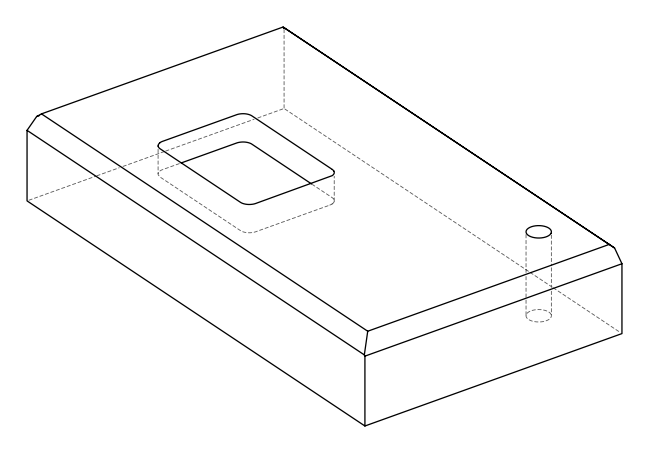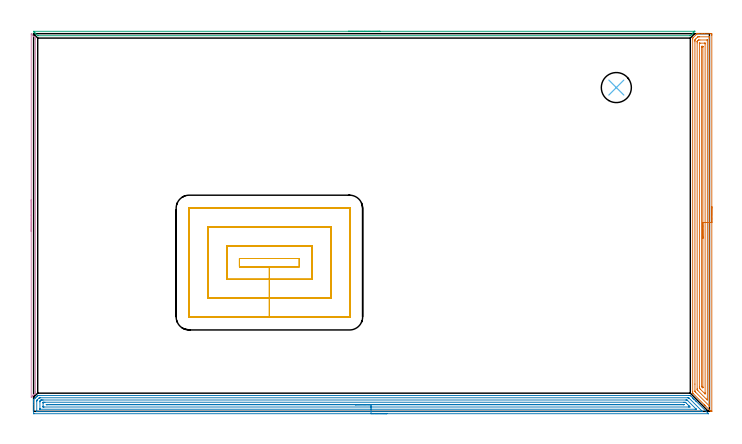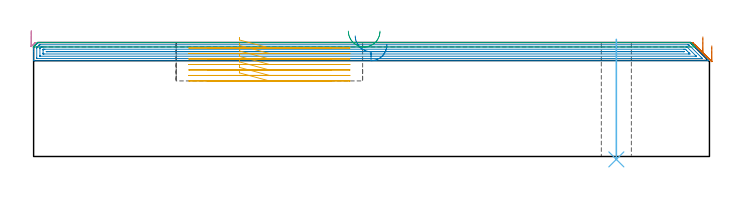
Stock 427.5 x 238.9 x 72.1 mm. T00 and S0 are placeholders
(PLAN: 6 operations, 2 tool changes, 45 min)
(1 AREA_MILL | FG_CHAMFER_SURFACE | UGT0205_001 | 9.53 min | 17489 mm3)
(2 AREA_MILL_1 | FG_CHAMFER_SURFACE_1 | UGT0205_001 | 17 min | 27720 mm3)
(3 AREA_MILL_2 | FG_CHAMFER_SURFACE_2 | UGT0205_001 | 3.49 min | 1618 mm3)
(4 AREA_MILL_3 | FG_CHAMFER_SURFACE_3 | UGT0205_001 | 1.98 min | 773 mm3)
(5 MILL_RECTANGULAR_POCKET | POCKET_RECTANGULAR_STRAIGHT | UGT0201_008 | Follow Part, ap 4, ae 75% | 12.73 min | 242755 mm3)
(6 INDEXABLE_INSERT_DRILL_THROUGH_HOLE_FROM_SOLID | STEP1HOLE | NXT0302_009 | 0.31 min | 20393 mm3)
(TOOL UGT0205_001 | Chamfer Mill 20 x 3 x 45 deg. | D20 FL50 Z2)
(TOOL UGT0201_008 | End Mill 16 mm | D16 FL32 Z4)
(TOOL NXT0302_009 | Index. Insert Drill 19mm [880-D1900L25-05] | D19 PA176 FL95 Z2)
(OP 1 AREA_MILL)
G17 G21 G94 G90
T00 M6
G54
G17 G0 G90 X429. Y129.45 S1061 M3
G43 Z82.1 H0
Z70.
G94 G1 Y129.412 Z69.128 F250.
Y129.298 Z68.263
Y129.109 Z67.412
Y128.847 Z66.58
Y128.513 Z65.774
Y128.11 Z65.
Y127.642 Z64.264
Y127.11 Z63.572
Y126.521 Z62.929
Y125.878 Z62.339
Y125.186 Z61.808
Y124.45 Z61.34
Y123.676 Z60.937
Y122.87 Z60.603
Y122.038 Z60.341
Y121.186 Z60.152
Y120.322 Z60.038
Y119.45 Z60.
Y0.173
X428.997 Y0.085 Z60.003
X428.992 Y0. Z60.006
X428.436 Z60.562
X428.419 Y0.002 Z60.579
X428.404 Y0.007 Z60.594
X428.375 Y0.024 Z60.623
X428.2 Y0.198 Z60.796
X428.077 Y0.322 Z60.921
X427.818 Y0.582 Z61.182
X424.846 Y3.553 Z64.151
X424.802 Y3.598 Z64.197
X424.603 Y3.797 Z64.396
X424.554 Y3.844 Z64.443
X424.504 Y3.896 Z64.495
X424.317 Y4.083 Z64.682
X424.263 Y4.136 Z64.734
X424.206 Y4.193 Z64.792
X417.059 Y11.341 Z71.941
X416.904 Y11.494 Z72.09
X416.9 Y12.235 Z72.1
Y235.6
X416.907 Y236.1 Z72.093
X416.921 Y236.118 Z72.079
X417.262 Y236.462 Z71.738
X419.377 Y238.578 Z69.621
X419.45 Y238.652 Z69.547
X419.648 Y238.848 Z69.352
X419.677 Y238.876 Z69.323
X419.709 Y238.899 Z69.289
X419.887 Y238.9 Z69.111
X419.958 Z69.041
X420.762 Z68.232
X422.851 Z66.146
X424.263 Z64.733
X428.37 Z60.628
X428.638 Y238.896 Z60.359
X428.993 Y238.89 Z60.005
X428.997 Y238.647 Z60.002
X428.999 Y238.28 Z60.001
X429. Y237.911 Z60.
Y119.45
X427.586 Z61.414
Y4.193
X427.583 Y3.484 Z61.417
X427.579 Y3.3 Z61.421
X427.576 Y3.281 Z61.424
X427.574 Y3.282 Z61.426
X427.551 Y3.3 Z61.449
X418.616 Y12.235 Z70.384
X418.481 Y12.375 Z70.519
X418.373 Y12.489 Z70.627
X418.321 Y12.551 Z70.679
X418.32 Y12.592 Z70.68
X418.315 Y12.946 Z70.685
X418.314 Y17.247 Z70.686
Y233.813
X418.315 Y234.525 Z70.685
X418.317 Y234.707 Z70.683
X418.321 Y235.058 Z70.679
X418.494 Y235.236 Z70.506
X418.85 Y235.6 Z70.15
X419.816 Y236.566 Z69.184
X419.887 Y236.636 Z69.113
X420.136 Y236.874 Z68.864
X420.373 Y236.891 Z68.627
X420.762 Y236.897 Z68.238
X421.24 Y236.9 Z67.76
X427.366 Y236.899 Z61.634
X427.529 Y236.893 Z61.471
X427.56 Y236.89 Z61.44
X427.579 Y236.881 Z61.421
X427.581 Y236.845 Z61.419
X427.584 Y236.676 Z61.416
X427.585 Y236.493 Z61.415
X427.586 Y235.781 Z61.414
Y119.45
X426.172 Z62.828
X426.171 Y7.606 Z62.829
X426.168 Y7.443 Z62.832
X426.162 Y7.149 Z62.838
X426.013 Y7.293 Z62.987
X425.532 Y7.767 Z63.468
X420.172 Y13.128 Z68.828
X419.887 Y13.417 Z69.113
X419.744 Y13.567 Z69.256
X419.734 Y13.86 Z69.266
X419.73 Y14.021 Z69.27
X419.729 Y14.183 Z69.271
Y233.082
X419.73 Y233.813 Z69.27
X419.732 Y233.971 Z69.268
X419.735 Y234.024 Z69.265
X419.767 Y234.06 Z69.233
X419.887 Y234.186 Z69.113
X420.144 Y234.444 Z68.856
X420.409 Y234.707 Z68.591
X420.592 Y234.881 Z68.408
X420.762 Y234.89 Z68.238
X421.449 Y234.899 Z67.551
X426.013 Y234.9 Z62.987
X426.076 Y234.898 Z62.924
X426.126 Y234.895 Z62.874
X426.156 Y234.891 Z62.844
X426.165 Y234.866 Z62.835
X426.169 Y234.707 Z62.831
X426.171 Y234.545 Z62.829
X426.172 Y119.45 Z62.828
X424.757 Z64.243
Y11.73
X424.755 Y11.341 Z64.245
X424.752 Y11.06 Z64.248
X424.751 Y11.011 Z64.249
X424.648 Y11.109 Z64.352
X424.409 Y11.341 Z64.592
X421.637 Y14.112 Z67.363
X421.244 Y14.517 Z67.756
X421.15 Y14.617 Z67.85
X421.147 Y14.747 Z67.853
X421.145 Y14.915 Z67.855
X421.143 Y15.42 Z67.857
Y15.808
Y232.7
X421.145 Y232.834 Z67.855
X421.147 Y232.876 Z67.853
X421.15 Y232.89 Z67.85
X421.157 Y232.893 Z67.843
X421.21 Y232.896 Z67.79
X421.637 Y232.9 Z67.363
X424.282 Z64.718
X424.687 Y232.894 Z64.313
X424.736 Y232.89 Z64.264
X424.751 Y232.886 Z64.249
X424.753 Y232.871 Z64.247
X424.756 Y232.813 Z64.244
X424.757 Y232.758 Z64.243
Y232.415
Y119.45
X423.343 Z65.657
Y15.854
X423.342 Y15.006 Z65.658
X423.34 Y14.963 Z65.66
X423.336 Y14.915 Z65.664
X423.315 Y14.894 Z65.685
X423.288 Y14.915 Z65.712
X422.894 Y15.306 Z66.106
X422.838 Y15.364 Z66.162
X422.722 Y15.488 Z66.278
X422.564 Y15.668 Z66.436
X422.559 Y15.761 Z66.441
X422.557 Y15.808 Z66.443
Y230.239
X422.559 Y230.641 Z66.441
X422.562 Y230.841 Z66.438
X422.564 Y230.884 Z66.436
X422.582 Y230.89 Z66.418
X422.627 Y230.894 Z66.373
X422.742 Y230.899 Z66.258
X423.239 Y230.898 Z65.761
X423.29 Y230.895 Z65.71
X423.325 Y230.89 Z65.675
X423.337 Y230.885 Z65.663
X423.338 Y230.868 Z65.662
X423.341 Y230.674 Z65.659
X423.343 Y230.285 Z65.657
Y119.45
Y118.578 Z65.695
Y117.714 Z65.809
Y116.862 Z65.998
Y116.03 Z66.26
Y115.224 Z66.594
Y114.45 Z66.997
Y113.714 Z67.465
Y113.022 Z67.996
Y112.379 Z68.586
Y111.79 Z69.229
Y111.258 Z69.921
Y110.79 Z70.657
Y110.387 Z71.431
Y110.053 Z72.237
Y109.791 Z73.069
Y109.602 Z73.92
Y109.488 Z74.785
Y109.45 Z75.657
G0 Z82.1
M5
M2
(OP 2 AREA_MILL_1)
G17 G21 G94 G90
T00 M6
G54
G17 G0 G90 X223.45 Y-1.5 S1061 M3
G43 Z82.1 H0
Z70.6
G94 G1 X223.412 Z69.728 F250.
X223.298 Z68.864
X223.109 Z68.012
X222.847 Z67.18
X222.513 Z66.374
X222.11 Z65.6
X221.642 Z64.864
X221.11 Z64.172
X220.521 Z63.529
X219.878 Z62.94
X219.186 Z62.408
X218.45 Z61.94
X217.676 Z61.537
X216.87 Z61.203
X216.038 Z60.941
X215.187 Z60.752
X214.322 Z60.638
X213.45 Z60.6
X0.63
X0.024 Y-1.499 Z60.599
X0.002 Y-1.497 Z60.601
X0.001 Y-1.496
X0. Y-1.461 Z60.637
Y4.25 Z66.345
Y5.653 Z67.75
Y6.014 Z68.109
Y6.735 Z68.835
Y7.337 Z69.436
Y7.377 Z69.477
X0.003 Y7.403 Z69.502
X0.965 Y8.366 Z70.464
X1.077 Y8.479 Z70.575
X1.431 Y8.831 Z70.93
X1.61 Y9.01 Z71.11
X2.139 Y9.542 Z71.636
X2.306 Y9.707 Z71.804
X2.418 Y9.819 Z71.917
X2.581 Y9.983 Z72.077
X2.598 Y10. Z72.093
X2.604 Y10.003 Z72.096
X3.313 Y10. Z72.1
X414.645
X415.397 Y10.002 Z72.097
X415.402 Y9.999 Z72.095
X415.735 Y9.666 Z71.763
X416.742 Y8.66 Z70.756
X416.881 Y8.52 Z70.618
X417.041 Y8.361 Z70.458
X417.183 Y8.219 Z70.314
X417.328 Y8.073 Z70.171
X417.476 Y7.926 Z70.023
X417.624 Y7.778 Z69.873
X417.775 Y7.626 Z69.724
X417.911 Y7.491 Z69.588
X418.066 Y7.337 Z69.432
X418.554 Y6.846 Z68.946
X418.818 Y6.582 Z68.681
X418.947 Y6.455 Z68.551
X419.306 Y6.094 Z68.194
X426.443 Y-1.042 Z61.055
X426.831 Y-1.431 Z60.668
X426.866 Y-1.466 Z60.633
X426.881 Y-1.483 Z60.617
X426.886 Y-1.492 Z60.607
X426.876 Y-1.498 Z60.602
X426.866 Y-1.5 Z60.6
X213.45
Y-0.086 Z62.014
X2.418 Y-0.085 Z62.015
X2.342
X2.034 Y-0.079 Z62.021
X2.009 Y-0.074 Z62.026
X2.005 Y-0.05 Z62.05
X2.002 Y-0.015 Z62.085
X2.001 Y0.019 Z62.119
X2. Y0.253 Z62.353
X2.001 Y6.425 Z68.525
X2.008 Y6.896 Z68.996
X2.01 Y6.945 Z69.045
X2.045 Y6.987 Z69.087
X2.104 Y7.051 Z69.151
X2.181 Y7.13 Z69.23
X3.313 Y8.262 Z70.362
X3.516 Y8.46 Z70.56
X3.618 Y8.557 Z70.657
X3.648 Y8.579 Z70.679
X3.695 Y8.581 Z70.681
X3.797 Y8.583 Z70.683
X4.207 Y8.586 Z70.686
X4.282
X413.826
X414.236 Y8.583 Z70.683
X414.337 Y8.581 Z70.681
X414.358 Y8.579 Z70.679
X414.396 Y8.546 Z70.646
X414.464 Y8.483 Z70.583
X414.645 Y8.304 Z70.404
X422.227 Y0.722 Z62.822
X422.693 Y0.253 Z62.353
X422.921 Y0.017 Z62.117
X422.99 Y-0.079 Z62.021
X422.693 Y-0.084 Z62.016
X422.618 Y-0.085 Z62.015
X213.45 Y-0.086 Z62.014
Y1.328 Z63.428
X4.207 Y1.329 Z63.429
X4.114 Y1.33 Z63.43
X4.04 Y1.333 Z63.433
X4.021 Y1.335 Z63.435
X4.01 Y1.345 Z63.445
X4.007 Y1.4 Z63.5
X4.002 Y1.604 Z63.704
X4. Y1.808 Z63.908
X4.001 Y6.014 Z68.114
X4.003 Y6.215 Z68.315
X4.01 Y6.421 Z68.521
X4.025 Y6.514 Z68.614
X4.072 Y6.565 Z68.665
X4.207 Y6.707 Z68.807
X4.302 Y6.802 Z68.902
X4.397 Y6.896 Z68.996
X4.634 Y7.125 Z69.225
X4.67 Y7.159 Z69.259
X4.729 Y7.164 Z69.264
X4.825 Y7.168 Z69.268
X5.101 Y7.17 Z69.27
X5.716 Y7.171 Z69.271
X5.995 Y7.172 Z69.272
X412.578 Y7.171 Z69.271
X412.857 Y7.17 Z69.27
X413.136 Y7.167 Z69.267
X413.318 Y7.165 Z69.265
X413.412 Y7.077 Z69.177
X413.602 Y6.896 Z68.996
X413.751 Y6.749 Z68.849
X418.896 Y1.604 Z63.704
X419.116 Y1.38 Z63.48
X419.153 Y1.336 Z63.436
X419.151 Y1.335 Z63.435
X419.116 Y1.333 Z63.433
X418.501 Y1.329 Z63.429
X213.45 Y1.328 Z63.428
Y2.743 Z64.843
X6.629
X6.14 Y2.745 Z64.845
X6.03 Y2.748 Z64.848
X6.013 Y2.749 Z64.849
X6.009 Y2.767 Z64.867
X6.004 Y2.821 Z64.921
X6.002 Y2.929 Z65.029
X6. Y3.363 Z65.463
Y5.127 Z67.227
X6.002 Y5.571 Z67.671
X6.006 Y5.68 Z67.78
X6.01 Y5.734 Z67.834
X6.015 Y5.751 Z67.851
X6.045 Y5.752 Z67.852
X6.258 Y5.755 Z67.855
X6.889 Y5.757 Z67.857
X7.15
X411.33
X411.963 Y5.753 Z67.853
X412.23 Y5.75 Z67.85
X412.857 Y5.19 Z67.29
X412.917 Y5.132 Z67.232
X413.751 Y4.3 Z66.4
X414.645 Y3.406 Z65.506
X414.682 Y3.368 Z65.468
X415.272 Y2.75 Z64.85
X414.645 Y2.745 Z64.845
X414.385 Y2.743 Z64.843
X213.45
Y4.157 Z66.257
X8.583
X8.395 Y4.159 Z66.259
X8.025 Y4.164 Z66.264
X8.01 Y4.25 Z66.35
Y4.327 Z66.427
X8.301 Y4.337 Z66.437
X8.489 Y4.341 Z66.441
X8.584 Y4.343 Z66.443
X8.678
X411.069 Y4.342 Z66.442
X411.163 Y4.34 Z66.44
X411.224 Y4.336 Z66.436
X411.259 Y4.331 Z66.431
X411.276 Y4.317 Z66.417
X411.345 Y4.25 Z66.35
X411.425 Y4.164 Z66.264
X411.257 Y4.16 Z66.26
X411.162 Y4.158 Z66.258
X213.45 Y4.157 Z66.257
X212.578 Z66.295
X211.714 Z66.409
X210.862 Z66.598
X210.03 Z66.86
X209.224 Z67.194
X208.45 Z67.597
X207.714 Z68.065
X207.022 Z68.596
X206.379 Z69.186
X205.79 Z69.829
X205.259 Z70.521
X204.79 Z71.257
X204.387 Z72.031
X204.053 Z72.837
X203.791 Z73.669
X203.602 Z74.52
X203.488 Z75.385
X203.45 Z76.257
G0 Z82.1
M5
M2
(OP 3 AREA_MILL_2)
G17 G21 G94 G90
T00 M6
G54
G17 G0 G90 X199.104 Y240.4 S1061 M3
G43 Z82.1 H0
Z79.3
G94 G1 X199.142 Z78.428 F250.
X199.256 Z77.563
X199.445 Z76.712
X199.707 Z75.88
X200.041 Z75.074
X200.444 Z74.3
X200.912 Z73.564
X201.443 Z72.872
X202.033 Z72.229
X202.676 Z71.64
X203.368 Z71.108
X204.104 Z70.64
X204.878 Z70.237
X205.684 Z69.903
X206.516 Z69.641
X207.367 Z69.452
X208.232 Z69.338
X209.104 Z69.3
X417.934
X418.184 Y240.397 Z69.302
X418.186 Y240.395 Z69.304
X418.184 Y240.383 Z69.316
X417.97 Y240.17 Z69.53
X417.886 Y240.086 Z69.613
X417.688 Y239.886 Z69.81
X417.104 Y239.304 Z70.396
X416.993 Y239.193 Z70.506
X416.802 Y239. Z70.696
X416.239 Y238.439 Z71.261
X416.1 Y238.3 Z71.399
X415.916 Y238.114 Z71.582
X415.803 Y238.002 Z71.696
X415.506 Y237.706 Z71.993
X415.429 Y237.631 Z72.069
X415.4 Y237.607 Z72.093
X414.91 Y237.6 Z72.1
X2.844
X2.605 Y237.604 Z72.09
X2.554 Y237.646 Z72.05
X2.52 Y237.679 Z72.018
X1.338 Y238.861 Z70.836
X1.198 Y239. Z70.696
X1.058 Y239.141 Z70.557
X0.898 Y239.301 Z70.397
X0.755 Y239.443 Z70.253
X0.611 Y239.587 Z70.11
X0.459 Y239.74 Z69.957
X0.312 Y239.886 Z69.81
X0.165 Y240.034 Z69.664
X0.019 Y240.176 Z69.513
X0.007 Y240.196 Z69.493
X0.001 Y240.212 Z69.477
Y240.354 Z69.339
X0.012 Y240.39 Z69.304
X0.067 Y240.4 Z69.3
X209.104
X209.975 Z69.338
X210.84 Z69.452
X211.692 Z69.641
X212.524 Z69.903
X213.33 Z70.237
X214.104 Z70.64
X214.84 Z71.108
X215.532 Z71.64
X216.175 Z72.229
X216.764 Z72.872
X217.295 Z73.564
X217.764 Z74.3
X218.167 Z75.074
X218.501 Z75.88
X218.763 Z76.712
X218.952 Z77.563
X219.066 Z78.428
X219.104 Z79.3
G0 Z82.1
M5
M2
(OP 4 AREA_MILL_3)
G17 G21 G94 G90
T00 M6
G54
G17 G0 G90 X-1.5 Y113.8 S1061 M3
G43 Z82.1 H0
Z79.5
G94 G1 Y113.838 Z78.628 F250.
Y113.952 Z77.764
Y114.141 Z76.912
Y114.403 Z76.08
Y114.737 Z75.274
Y115.14 Z74.5
Y115.608 Z73.764
Y116.14 Z73.072
Y116.729 Z72.429
Y117.372 Z71.84
Y118.064 Z71.308
Y118.8 Z70.84
Y119.574 Z70.437
Y120.38 Z70.103
Y121.212 Z69.841
Y122.063 Z69.652
Y122.928 Z69.538
Y123.8 Z69.5
Y238.684
X-1.495 Y238.686 Z69.504
X-1.485 Y238.684 Z69.514
X-1.079 Y238.281 Z69.918
X0.679 Y236.521 Z71.678
X0.895 Y236.305 Z71.895
X1.098 Y236.107 Z72.088
X1.1 Y235.41 Z72.1
Y12.19
X1.098 Y11.493 Z72.088
X0.897 Y11.297 Z71.897
X0.005 Y10.404 Z71.003
X-0.442 Y9.958 Z70.557
X-0.888 Y9.511 Z70.11
X-1.335 Y9.065 Z69.664
X-1.493 Y8.919 Z69.506
X-1.5 Y9.084 Z69.5
Y123.8
Y124.672 Z69.538
Y125.536 Z69.652
Y126.388 Z69.841
Y127.22 Z70.103
Y128.026 Z70.437
Y128.8 Z70.84
Y129.536 Z71.308
Y130.228 Z71.84
Y130.871 Z72.429
Y131.46 Z73.072
Y131.991 Z73.764
Y132.46 Z74.5
Y132.863 Z75.274
Y133.197 Z76.08
Y133.459 Z76.912
Y133.648 Z77.764
Y133.762 Z78.628
Y133.8 Z79.5
G0 Z82.1
M5
M2
(OP 5 MILL_RECTANGULAR_POCKET)
G17 G21 G94 G90
T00 M6
G54
G17 G0 G90 X130.202 Y96.7 S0 M3
G43 Z82.1 H0
Z75.1
G94 G1 X130.2 Z75.099 F250.
Y91.5 Z73.706
X149.15 Z68.628
X168.1 F500.
Y96.7
X130.2
Y91.5
X149.15
Y83.5
X176.1
Y104.7
X122.2
Y83.5
X149.15
Y71.5
X188.1
Y116.7
X110.2
Y71.5
X149.15
Y59.5
X199.9
G3 X200.1 Y59.7 R0.2
G1 Y128.5
G3 X199.9 Y128.7 R0.2
G1 X98.4
G3 X98.2 Y128.5 R0.2
G1 Y59.7
G3 X98.4 Y59.5 R0.2
G1 X149.15
X150.15
G0 X130.202 Y96.7 Z71.628
G1 X130.2 F250.
Y91.5 Z70.235
X149.15 Z65.157
X168.1 F500.
Y96.7
X130.2
Y91.5
X149.15
Y83.5
X176.1
Y104.7
X122.2
Y83.5
X149.15
Y71.5
X188.1
Y116.7
X110.2
Y71.5
X149.15
Y59.5
X199.9
G3 X200.1 Y59.7 R0.2
G1 Y128.5
G3 X199.9 Y128.7 R0.2
G1 X98.4
G3 X98.2 Y128.5 R0.2
G1 Y59.7
G3 X98.4 Y59.5 R0.2
G1 X149.15
X150.15
G0 X130.202 Y96.7 Z68.157
G1 X130.2 F250.
Y91.5 Z66.763
X149.15 Z61.686
X168.1 F500.
Y96.7
X130.2
Y91.5
X149.15
Y83.5
X176.1
Y104.7
X122.2
Y83.5
X149.15
Y71.5
X188.1
Y116.7
X110.2
Y71.5
X149.15
Y59.5
X199.9
G3 X200.1 Y59.7 R0.2
G1 Y128.5
G3 X199.9 Y128.7 R0.2
G1 X98.4
G3 X98.2 Y128.5 R0.2
G1 Y59.7
G3 X98.4 Y59.5 R0.2
G1 X149.15
X150.15
G0 X130.202 Y96.7 Z64.686
G1 X130.2 Z64.685 F250.
Y91.5 Z63.292
X149.15 Z58.214
X168.1 F500.
Y96.7
X130.2
Y91.5
X149.15
Y83.5
X176.1
Y104.7
X122.2
Y83.5
X149.15
Y71.5
X188.1
Y116.7
X110.2
Y71.5
X149.15
Y59.5
X199.9
G3 X200.1 Y59.7 R0.2
G1 Y128.5
G3 X199.9 Y128.7 R0.2
G1 X98.4
G3 X98.2 Y128.5 R0.2
G1 Y59.7
G3 X98.4 Y59.5 R0.2
G1 X149.15
X150.15
G0 X130.202 Y96.7 Z61.214
G1 X130.2 F250.
Y91.5 Z59.82
X149.15 Z54.743
X168.1 F500.
Y96.7
X130.2
Y91.5
X149.15
Y83.5
X176.1
Y104.7
X122.2
Y83.5
X149.15
Y71.5
X188.1
Y116.7
X110.2
Y71.5
X149.15
Y59.5
X199.9
G3 X200.1 Y59.7 R0.2
G1 Y128.5
G3 X199.9 Y128.7 R0.2
G1 X98.4
G3 X98.2 Y128.5 R0.2
G1 Y59.7
G3 X98.4 Y59.5 R0.2
G1 X149.15
X150.15
G0 X130.202 Y96.7 Z57.743
G1 X130.2 Z57.742 F250.
Y91.5 Z56.349
X149.15 Z51.271
X168.1 F500.
Y96.7
X130.2
Y91.5
X149.15
Y83.5
X176.1
Y104.7
X122.2
Y83.5
X149.15
Y71.5
X188.1
Y116.7
X110.2
Y71.5
X149.15
Y59.5
X199.9
G3 X200.1 Y59.7 R0.2
G1 Y128.5
G3 X199.9 Y128.7 R0.2
G1 X98.4
G3 X98.2 Y128.5 R0.2
G1 Y59.7
G3 X98.4 Y59.5 R0.2
G1 X149.15
X150.15
G0 X130.202 Y96.7 Z54.271
G1 X130.2 F250.
Y91.5 Z52.878
X149.15 Z47.8
X168.1 F500.
Y96.7
X130.2
Y91.5
X149.15
Y83.5
X176.1
Y104.7
X122.2
Y83.5
X149.15
Y71.5
X188.1
Y116.7
X110.2
Y71.5
X149.15
Y59.5
X199.9
G3 X200.1 Y59.7 R0.2
G1 Y128.5
G3 X199.9 Y128.7 R0.2
G1 X98.4
G3 X98.2 Y128.5 R0.2
G1 Y59.7
G3 X98.4 Y59.5 R0.2
G1 X149.15
X150.15
G0 Z82.1
M5
M2
(OP 6 INDEXABLE_INSERT_DRILL_THROUGH_HOLE_FROM_SOLID)
G17 G21 G94 G90
T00 M6
G54
G17 G0 G90 X368.6 Y204.8 S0 M3
G43 Z82.1 H1
G94 G81 G98 Z-1.832 F250. R74.1
G80
M5
M2
